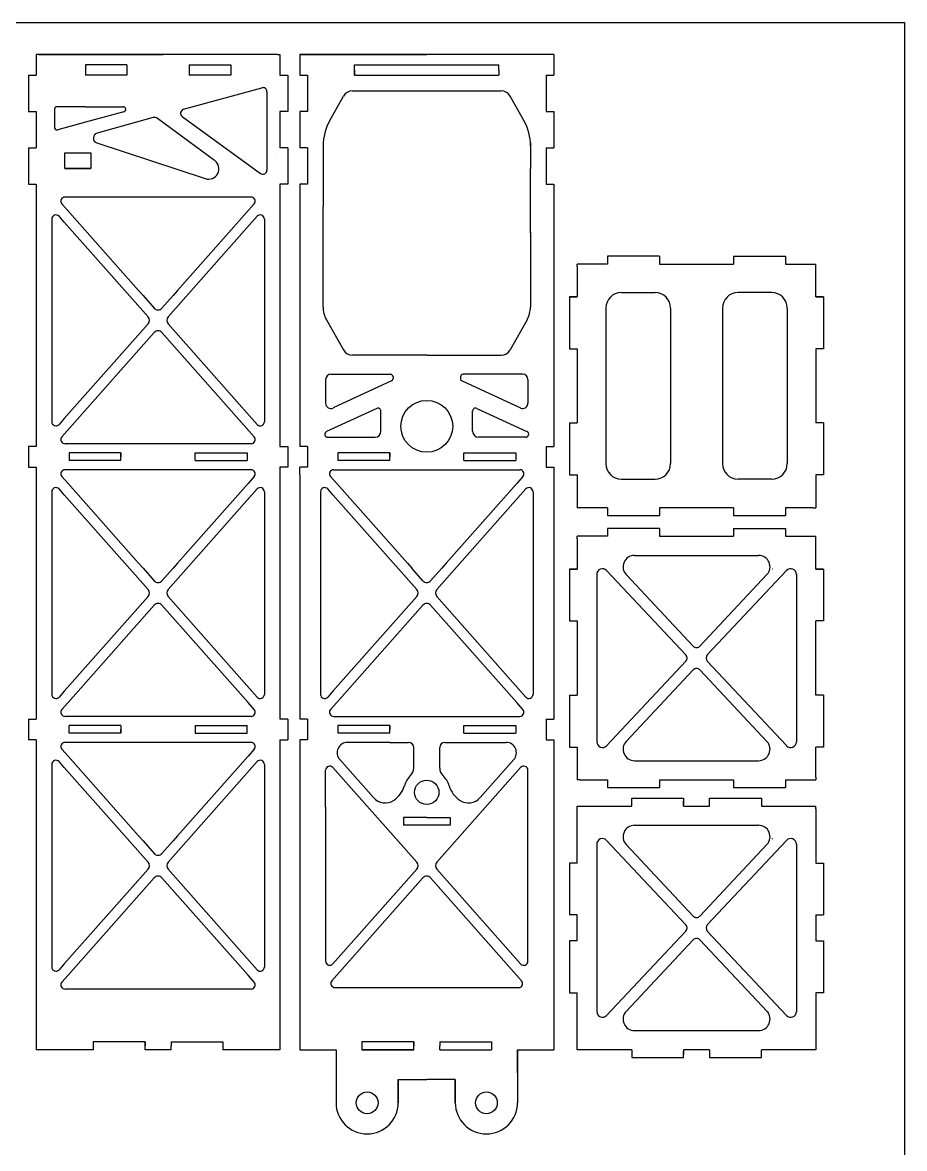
# Model space of a CAD drawing. Header units: millimetres. Extents: x 2149 to 2915, y 1257 to 1694.
# Drawn here: x 2745.1 to 2915.2, y 1474 to 1691.3 of the extents above; entities that cross this region are included whole.
import ezdxf

# ---------------------------------------------------------------- set-up
doc = ezdxf.new("R2010")
doc.units = ezdxf.units.MM
doc.layers.add('1.5mm碳板', color=114, linetype='Continuous')

msp = doc.modelspace()

# ---------------------------------------------------------------- linework, layer by layer
msp.add_lwpolyline([(2375.49, 1691.27), (2915.17, 1691.27), (2915.17, 1257.02), (2375.49, 1257.02)], close=True)
at = {"layer": '1.5mm碳板'}
for p, q in [((2747.71, 1685.1), (2747.71, 1681.1)), ((2748.21, 1685.1), (2747.71, 1685.1)), ((2794.21, 1685.1), (2748.21, 1685.1)), ((2748.21, 1685.1), (2771.21, 1685.1)), ((2748.21, 1685.1), (2772.21, 1685.1)), ((2794.21, 1685.1), (2794.71, 1685.1)), ((2794.71, 1685.1), (2794.71, 1681.1)), ((2798.53, 1685.1), (2798.53, 1681.1)), ((2798.53, 1685.1), (2798.53, 1681.1)), ((2847.53, 1685.1), (2798.53, 1685.1)), ((2798.53, 1685.1), (2823.03, 1685.1)), ((2847.53, 1685.1), (2847.53, 1681.1)), ((2765.21, 1683.1), (2757.21, 1683.1)), ((2757.21, 1683.1), (2757.21, 1681.1)), ((2765.21, 1683.1), (2765.21, 1681.1)), ((2777.21, 1683.1), (2777.21, 1681.1)), ((2777.21, 1683.1), (2785.21, 1683.1)), ((2785.21, 1683.1), (2785.21, 1681.1)), ((2809.07, 1682.1), (2809.07, 1683.1)), ((2809.07, 1683.1), (2836.95, 1683.1)), ((2809.07, 1682.1), (2809.07, 1681.1)), ((2809.07, 1681.1), (2809.07, 1682.1)), ((2836.95, 1682.1), (2836.95, 1683.1)), ((2836.95, 1682.1), (2836.95, 1681.1)), ((2746.21, 1681.1), (2746.21, 1674.1)), ((2746.21, 1681.1), (2747.71, 1681.1)), ((2765.21, 1681.1), (2757.21, 1681.1)), ((2785.21, 1681.1), (2777.21, 1681.1)), ((2794.71, 1681.1), (2796.21, 1681.1)), ((2796.21, 1681.1), (2796.21, 1674.1)), ((2796.21, 1681.1), (2796.21, 1674.1)), ((2798.53, 1681.1), (2800.03, 1681.1)), ((2798.53, 1681.1), (2800.03, 1681.1)), ((2798.53, 1681.1), (2800.03, 1681.1)), ((2800.03, 1681.1), (2800.03, 1674.1)), ((2809.07, 1681.1), (2836.95, 1681.1)), ((2846.03, 1681.1), (2846.03, 1674.1)), ((2846.03, 1681.1), (2847.53, 1681.1)), ((2776.14, 1674.54), (2791.19, 1678.68)), ((2792.21, 1677.91), (2792.21, 1662.8)), ((2804.32, 1672.35), (2806.96, 1677.05)), ((2808.7, 1678.07), (2823.03, 1678.07)), ((2823.03, 1678.07), (2836.87, 1678.07)), ((2836.87, 1678.07), (2837.37, 1678.07)), ((2841.75, 1672.35), (2839.11, 1677.05)), ((2757.24, 1675.02), (2751.74, 1675.02)), ((2757.24, 1675.02), (2764.47, 1675.02)), ((2746.21, 1674.1), (2747.71, 1674.1)), ((2747.71, 1674.1), (2747.71, 1667.1)), ((2751.24, 1674.52), (2751.24, 1671.04)), ((2764.6, 1674.04), (2757.24, 1672.02)), ((2770.26, 1672.92), (2759.46, 1669.95)), ((2782.12, 1664.66), (2771.12, 1672.76)), ((2775.88, 1673.12), (2790.94, 1662.16)), ((2796.21, 1674.1), (2794.71, 1674.1)), ((2794.71, 1674.1), (2794.71, 1667.1)), ((2800.03, 1674.1), (2798.53, 1674.1)), ((2798.53, 1674.1), (2798.53, 1672.6)), ((2798.53, 1672.6), (2798.53, 1667.1)), ((2846.03, 1674.1), (2847.53, 1674.1)), ((2847.53, 1674.1), (2847.53, 1667.1)), ((2757.24, 1672.02), (2751.87, 1670.55)), ((2746.21, 1667.1), (2746.21, 1660.1)), ((2746.21, 1667.1), (2747.71, 1667.1)), ((2753.21, 1666.1), (2758.21, 1666.1)), ((2753.21, 1663.1), (2753.21, 1666.1)), ((2758.21, 1666.1), (2758.21, 1663.1)), ((2759.41, 1668.03), (2780.31, 1661.15)), ((2794.06, 1666.11), (2794.06, 1666.11)), ((2796.21, 1667.1), (2794.71, 1667.1)), ((2796.21, 1667.1), (2796.21, 1660.1)), ((2800.03, 1667.1), (2798.53, 1667.1)), ((2800.03, 1667.1), (2800.03, 1660.1)), ((2803.03, 1668.08), (2803.03, 1663.08)), ((2843.03, 1668.08), (2843.03, 1663.08)), ((2846.03, 1667.1), (2847.53, 1667.1)), ((2846.03, 1667.1), (2846.03, 1660.1)), ((2753.21, 1663.1), (2758.21, 1663.1)), ((2758.21, 1663.1), (2753.21, 1663.1)), ((2758.21, 1663.1), (2753.21, 1663.1)), ((2803.03, 1663.08), (2803.03, 1655.7)), ((2843.03, 1650.7), (2843.03, 1663.08)), ((2746.21, 1660.1), (2747.71, 1660.1)), ((2747.71, 1660.1), (2747.71, 1609.5)), ((2796.21, 1660.1), (2794.71, 1660.1)), ((2794.71, 1660.1), (2794.71, 1609.5)), ((2798.53, 1660.1), (2798.53, 1611)), ((2800.03, 1660.1), (2798.53, 1660.1)), ((2846.03, 1660.1), (2847.53, 1660.1)), ((2847.53, 1660.1), (2847.53, 1609.5)), ((2789.15, 1657.6), (2753.26, 1657.6)), ((2752.66, 1656.27), (2767.46, 1639.54)), ((2789.75, 1656.27), (2774.95, 1639.54)), ((2803.03, 1650.82), (2803.03, 1655.7)), ((2843.03, 1650.82), (2843.03, 1655.7)), ((2750.71, 1653.35), (2750.71, 1614.25)), ((2753.11, 1652.75), (2752.11, 1653.88)), ((2789.31, 1652.75), (2790.31, 1653.88)), ((2791.71, 1653.35), (2791.71, 1614.25)), ((2753.11, 1652.75), (2769.29, 1634.46)), ((2789.31, 1652.75), (2773.13, 1634.46)), ((2803.03, 1636.38), (2803.03, 1650.82)), ((2843.03, 1650.82), (2843.03, 1636.38)), ((2857.91, 1644.67), (2852.06, 1644.67)), ((2852.06, 1644.17), (2852.06, 1644.67)), ((2867.91, 1646.17), (2857.91, 1646.17)), ((2857.91, 1646.17), (2857.91, 1644.67)), ((2867.91, 1646.17), (2867.91, 1644.67)), ((2867.91, 1644.67), (2882.22, 1644.67)), ((2882.22, 1646.17), (2892.22, 1646.17)), ((2882.22, 1646.17), (2882.22, 1644.67)), ((2892.22, 1646.17), (2892.22, 1644.67)), ((2892.22, 1644.67), (2898.06, 1644.67)), ((2898.06, 1638.33), (2898.06, 1644.67)), ((2852.06, 1644.17), (2852.06, 1638.33)), ((2767.46, 1639.54), (2768.31, 1638.58)), ((2768.31, 1638.58), (2770.46, 1636.15)), ((2771.96, 1636.15), (2774.11, 1638.58)), ((2774.95, 1639.54), (2774.11, 1638.58)), ((2850.56, 1638.33), (2852.06, 1638.33)), ((2852.06, 1638.33), (2850.56, 1638.33)), ((2850.56, 1638.33), (2850.56, 1628.33)), ((2860.56, 1639.17), (2867.06, 1639.17)), ((2889.56, 1639.17), (2883.06, 1639.17)), ((2899.56, 1638.33), (2898.06, 1638.33)), ((2898.06, 1638.33), (2899.56, 1638.33)), ((2899.56, 1638.33), (2898.06, 1638.33)), ((2899.56, 1638.33), (2899.56, 1628.33)), ((2857.56, 1636.17), (2857.56, 1606.17)), ((2870.06, 1636.17), (2870.06, 1606.17)), ((2880.06, 1636.17), (2880.06, 1606.17)), ((2892.56, 1636.17), (2892.56, 1606.17)), ((2803.68, 1633.93), (2806.96, 1628.09)), ((2842.39, 1633.93), (2839.11, 1628.09)), ((2770.46, 1631.44), (2752.66, 1611.33)), ((2769.29, 1633.14), (2753.11, 1614.85)), ((2771.96, 1631.44), (2789.75, 1611.33)), ((2773.13, 1633.14), (2789.31, 1614.85)), ((2823.03, 1627.07), (2808.7, 1627.07)), ((2823.03, 1627.07), (2836.87, 1627.07)), ((2836.87, 1627.07), (2837.37, 1627.07)), ((2850.56, 1628.33), (2852.06, 1628.33)), ((2852.06, 1628.33), (2852.06, 1614.01)), ((2899.56, 1628.33), (2898.06, 1628.33)), ((2898.06, 1628.33), (2898.06, 1614.01)), ((2804.53, 1623.41), (2816.03, 1623.41)), ((2816.53, 1622.91), (2816.53, 1622.56)), ((2829.53, 1622.91), (2829.53, 1622.56)), ((2841.53, 1623.41), (2830.03, 1623.41)), ((2803.53, 1622.41), (2803.53, 1617.8)), ((2816.24, 1622.11), (2804.95, 1616.9)), ((2829.83, 1622.11), (2841.12, 1616.9)), ((2842.53, 1622.41), (2842.53, 1617.8)), ((2813.39, 1616.82), (2803.71, 1612.35)), ((2814.2, 1612.41), (2814.2, 1616.3)), ((2831.87, 1612.41), (2831.87, 1616.3)), ((2832.68, 1616.82), (2842.36, 1612.35)), ((2753.11, 1614.85), (2752.11, 1613.72)), ((2789.31, 1614.85), (2790.31, 1613.72)), ((2850.56, 1614.01), (2852.06, 1614.01)), ((2850.56, 1614.01), (2850.56, 1604.01)), ((2899.56, 1614.01), (2898.06, 1614.01)), ((2899.56, 1614.01), (2899.56, 1604.01)), ((2789.15, 1610), (2753.26, 1610)), ((2798.53, 1611), (2798.53, 1609.5)), ((2803.95, 1611.26), (2813.05, 1611.26)), ((2842.12, 1611.26), (2833.02, 1611.26)), ((2746.21, 1609.5), (2746.21, 1605.5)), ((2747.71, 1609.5), (2746.21, 1609.5)), ((2754.05, 1608.25), (2754.05, 1606.75)), ((2764.05, 1608.25), (2754.05, 1608.25)), ((2764.05, 1607.5), (2764.05, 1608.25)), ((2764.05, 1607.5), (2764.05, 1608.25)), ((2764.05, 1608.25), (2764.05, 1607.5)), ((2764.05, 1606.75), (2764.05, 1607.5)), ((2778.37, 1607.5), (2778.37, 1608.25)), ((2778.37, 1607.5), (2778.37, 1608.25)), ((2778.37, 1608.25), (2788.37, 1608.25)), ((2778.37, 1606.75), (2778.37, 1607.5)), ((2788.37, 1608.25), (2788.37, 1606.75)), ((2794.71, 1609.5), (2796.21, 1609.5)), ((2796.21, 1609.5), (2796.21, 1605.5)), ((2800.03, 1609.5), (2798.53, 1609.5)), ((2800.03, 1609.5), (2800.03, 1605.5)), ((2805.88, 1608.25), (2805.88, 1606.75)), ((2815.88, 1608.25), (2805.88, 1608.25)), ((2815.88, 1607.5), (2815.88, 1608.25)), ((2815.88, 1607.5), (2815.88, 1608.25)), ((2815.88, 1608.25), (2815.88, 1607.5)), ((2815.88, 1606.75), (2815.88, 1607.5)), ((2830.19, 1607.5), (2830.19, 1608.25)), ((2830.19, 1607.5), (2830.19, 1608.25)), ((2830.19, 1608.25), (2840.19, 1608.25)), ((2830.19, 1606.75), (2830.19, 1607.5)), ((2840.19, 1608.25), (2840.19, 1606.75)), ((2846.03, 1609.5), (2847.53, 1609.5)), ((2846.03, 1609.5), (2846.03, 1605.5)), ((2746.21, 1605.5), (2747.71, 1605.5)), ((2747.71, 1605.5), (2747.71, 1556.9)), ((2764.05, 1606.75), (2754.05, 1606.75)), ((2778.37, 1606.75), (2788.37, 1606.75)), ((2796.21, 1605.5), (2794.71, 1605.5)), ((2794.71, 1605.5), (2794.71, 1556.9)), ((2800.03, 1605.5), (2798.53, 1605.5)), ((2798.53, 1604), (2798.53, 1605.5)), ((2815.88, 1606.75), (2805.88, 1606.75)), ((2830.19, 1606.75), (2840.19, 1606.75)), ((2846.03, 1605.5), (2847.53, 1605.5)), ((2847.53, 1605.5), (2847.53, 1562.34)), ((2752.66, 1603.67), (2753.84, 1602.34)), ((2789.15, 1605), (2753.26, 1605)), ((2789.75, 1603.67), (2788.57, 1602.34)), ((2798.53, 1604), (2798.53, 1574.13)), ((2804.49, 1603.67), (2805.67, 1602.34)), ((2805.09, 1605), (2840.98, 1605)), ((2841.58, 1603.67), (2840.4, 1602.34)), ((2850.56, 1604.01), (2852.06, 1604.01)), ((2852.06, 1604.01), (2852.06, 1597.67)), ((2860.56, 1603.17), (2867.06, 1603.17)), ((2889.56, 1603.17), (2883.06, 1603.17)), ((2899.56, 1604.01), (2898.06, 1604.01)), ((2898.06, 1604.01), (2898.06, 1597.67)), ((2753.11, 1600.15), (2752.11, 1601.28)), ((2753.84, 1602.34), (2767.46, 1586.94)), ((2788.57, 1602.34), (2774.95, 1586.94)), ((2789.31, 1600.15), (2790.31, 1601.28)), ((2804.93, 1600.15), (2803.93, 1601.28)), ((2805.67, 1602.34), (2819.29, 1586.94)), ((2840.4, 1602.34), (2826.78, 1586.94)), ((2841.14, 1600.15), (2842.14, 1601.28)), ((2750.71, 1600.75), (2750.71, 1561.65)), ((2753.11, 1600.15), (2769.29, 1581.86)), ((2789.31, 1600.15), (2773.13, 1581.86)), ((2791.71, 1600.75), (2791.71, 1561.65)), ((2802.53, 1600.75), (2802.53, 1561.65)), ((2804.93, 1600.15), (2821.11, 1581.86)), ((2841.14, 1600.15), (2824.96, 1581.86)), ((2843.53, 1600.75), (2843.53, 1561.65)), ((2857.91, 1597.67), (2852.06, 1597.67)), ((2857.91, 1597.67), (2857.91, 1596.17)), ((2867.91, 1597.67), (2867.91, 1596.17)), ((2882.22, 1597.67), (2867.91, 1597.67)), ((2882.22, 1597.67), (2882.22, 1596.17)), ((2892.22, 1597.67), (2892.22, 1596.17)), ((2897.56, 1597.67), (2892.22, 1597.67)), ((2897.56, 1597.67), (2898.06, 1597.67)), ((2857.91, 1596.17), (2867.91, 1596.17)), ((2882.22, 1596.17), (2892.22, 1596.17)), ((2867.91, 1593.66), (2857.91, 1593.66)), ((2857.91, 1593.66), (2857.91, 1592.16)), ((2867.91, 1593.66), (2867.91, 1592.16)), ((2882.22, 1593.66), (2892.22, 1593.66)), ((2882.22, 1593.66), (2882.22, 1592.16)), ((2892.22, 1593.66), (2892.22, 1592.16)), ((2857.91, 1592.16), (2852.06, 1592.16)), ((2852.06, 1591.66), (2852.06, 1592.16)), ((2852.06, 1591.66), (2852.06, 1585.81)), ((2867.91, 1592.16), (2882.22, 1592.16)), ((2892.22, 1592.16), (2898.06, 1592.16)), ((2898.06, 1585.81), (2898.06, 1592.16)), ((2863.09, 1588.46), (2887.04, 1588.46)), ((2767.46, 1586.94), (2768.31, 1585.98)), ((2768.31, 1585.98), (2770.46, 1583.55)), ((2771.96, 1583.55), (2774.11, 1585.98)), ((2774.95, 1586.94), (2774.11, 1585.98)), ((2819.29, 1586.94), (2820.14, 1585.98)), ((2822.29, 1583.55), (2820.14, 1585.98)), ((2825.93, 1585.98), (2823.78, 1583.55)), ((2826.78, 1586.94), (2825.93, 1585.98)), ((2850.56, 1585.81), (2852.06, 1585.81)), ((2852.06, 1585.81), (2850.56, 1585.81)), ((2850.56, 1585.81), (2850.56, 1575.81)), ((2899.56, 1585.81), (2898.06, 1585.81)), ((2898.06, 1585.81), (2899.56, 1585.81)), ((2899.56, 1585.81), (2899.56, 1575.81)), ((2855.81, 1584.8), (2855.81, 1552.51)), ((2857.72, 1585.55), (2872.99, 1569.26)), ((2861.48, 1584.75), (2874.42, 1570.95)), ((2875.71, 1570.95), (2888.65, 1584.75)), ((2877.14, 1569.26), (2892.41, 1585.55)), ((2894.31, 1584.83), (2894.31, 1552.47)), ((2769.29, 1580.54), (2753.11, 1562.25)), ((2773.13, 1580.54), (2789.31, 1562.25)), ((2821.11, 1580.54), (2804.93, 1562.25)), ((2824.96, 1580.54), (2841.14, 1562.25)), ((2770.46, 1578.84), (2753.84, 1560.06)), ((2771.96, 1578.84), (2788.57, 1560.06)), ((2822.29, 1578.84), (2805.67, 1560.06)), ((2823.78, 1578.84), (2840.4, 1560.06)), ((2850.56, 1575.81), (2852.06, 1575.81)), ((2852.06, 1575.81), (2852.06, 1561.5)), ((2899.56, 1575.81), (2898.06, 1575.81)), ((2898.06, 1561.5), (2898.06, 1575.81)), ((2798.53, 1574.13), (2798.53, 1556.9)), ((2857.69, 1551.73), (2872.99, 1568.05)), ((2874.42, 1566.36), (2861.48, 1552.56)), ((2875.71, 1566.36), (2888.68, 1552.52)), ((2892.41, 1551.76), (2877.14, 1568.05)), ((2753.11, 1562.25), (2752.11, 1561.12)), ((2789.31, 1562.25), (2790.31, 1561.12)), ((2804.93, 1562.25), (2803.93, 1561.12)), ((2841.14, 1562.25), (2842.14, 1561.12)), ((2847.53, 1562.34), (2847.53, 1556.9)), ((2752.66, 1558.73), (2753.84, 1560.06)), ((2789.75, 1558.73), (2788.57, 1560.06)), ((2804.49, 1558.73), (2805.67, 1560.06)), ((2841.58, 1558.73), (2840.4, 1560.06)), ((2850.56, 1561.5), (2852.06, 1561.5)), ((2850.56, 1561.5), (2850.56, 1551.5)), ((2899.56, 1561.5), (2898.06, 1561.5)), ((2899.56, 1561.5), (2899.56, 1551.5)), ((2746.21, 1556.9), (2746.21, 1552.9)), ((2746.21, 1556.9), (2747.71, 1556.9)), ((2789.15, 1557.4), (2753.26, 1557.4)), ((2754.05, 1554.15), (2754.05, 1555.65)), ((2764.05, 1555.65), (2754.05, 1555.65)), ((2764.05, 1555.65), (2764.05, 1554.9)), ((2778.37, 1555.65), (2778.37, 1554.9)), ((2778.37, 1555.65), (2788.37, 1555.65)), ((2788.37, 1554.15), (2788.37, 1555.65)), ((2796.21, 1556.9), (2794.71, 1556.9)), ((2796.21, 1556.9), (2796.21, 1552.9)), ((2800.03, 1556.9), (2798.53, 1556.9)), ((2800.03, 1556.9), (2800.03, 1552.9)), ((2805.09, 1557.4), (2840.98, 1557.4)), ((2805.88, 1555.65), (2805.88, 1554.15)), ((2815.88, 1555.65), (2805.88, 1555.65)), ((2815.88, 1554.9), (2815.88, 1555.65)), ((2815.88, 1554.9), (2815.88, 1555.65)), ((2815.88, 1555.65), (2815.88, 1554.9)), ((2830.19, 1554.9), (2830.19, 1555.65)), ((2830.19, 1554.9), (2830.19, 1555.65)), ((2830.19, 1555.65), (2840.19, 1555.65)), ((2840.19, 1555.65), (2840.19, 1554.15)), ((2846.03, 1556.9), (2847.53, 1556.9)), ((2846.03, 1556.9), (2846.03, 1552.9)), ((2764.05, 1554.15), (2754.05, 1554.15)), ((2764.05, 1554.9), (2764.05, 1554.15)), ((2764.05, 1554.9), (2764.05, 1554.15)), ((2764.05, 1554.15), (2764.05, 1554.9)), ((2778.37, 1554.9), (2778.37, 1554.15)), ((2778.37, 1554.9), (2778.37, 1554.15)), ((2778.37, 1554.15), (2788.37, 1554.15)), ((2815.88, 1554.15), (2805.88, 1554.15)), ((2815.88, 1554.15), (2815.88, 1554.9)), ((2830.19, 1554.15), (2830.19, 1554.9)), ((2830.19, 1554.15), (2840.19, 1554.15)), ((2747.71, 1552.9), (2746.21, 1552.9)), ((2747.71, 1552.9), (2747.71, 1493.1)), ((2752.66, 1551.07), (2753.84, 1549.74)), ((2789.15, 1552.4), (2753.26, 1552.4)), ((2789.75, 1551.07), (2788.57, 1549.74)), ((2794.71, 1552.9), (2796.21, 1552.9)), ((2794.71, 1552.9), (2794.71, 1493.1)), ((2798.53, 1552.9), (2798.53, 1527.1)), ((2800.03, 1552.9), (2798.53, 1552.9)), ((2815.88, 1552.4), (2807.75, 1552.4)), ((2815.88, 1552.4), (2819.53, 1552.4)), ((2820.53, 1548.9), (2820.53, 1551.4)), ((2825.53, 1548.9), (2825.53, 1551.4)), ((2826.53, 1552.4), (2838.32, 1552.4)), ((2846.03, 1552.9), (2847.53, 1552.9)), ((2847.53, 1552.9), (2847.53, 1527.1)), ((2850.56, 1551.5), (2852.06, 1551.5)), ((2852.06, 1551.5), (2852.06, 1545.16)), ((2899.56, 1551.5), (2898.06, 1551.5)), ((2898.06, 1545.66), (2898.06, 1551.5)), ((2753.84, 1549.74), (2767.46, 1534.34)), ((2788.57, 1549.74), (2774.95, 1534.34)), ((2806.25, 1549.07), (2812.75, 1541.73)), ((2820.53, 1547.44), (2820.53, 1548.9)), ((2825.53, 1547.44), (2825.53, 1548.9)), ((2833.32, 1541.73), (2839.82, 1549.07)), ((2863.09, 1548.86), (2887.04, 1548.86)), ((2750.71, 1548.15), (2750.71, 1509.05)), ((2753.11, 1547.55), (2752.11, 1548.68)), ((2753.11, 1547.55), (2769.29, 1529.26)), ((2789.31, 1547.55), (2773.13, 1529.26)), ((2789.31, 1547.55), (2790.31, 1548.68)), ((2791.71, 1548.15), (2791.71, 1509.05)), ((2803.53, 1539.9), (2803.53, 1547.02)), ((2804.93, 1547.55), (2821.11, 1529.26)), ((2841.14, 1547.55), (2824.96, 1529.26)), ((2842.53, 1510.18), (2842.53, 1547.02)), ((2852.56, 1545.16), (2852.06, 1545.16)), ((2852.56, 1545.16), (2857.91, 1545.16)), ((2857.91, 1545.16), (2857.91, 1543.66)), ((2867.91, 1545.16), (2867.91, 1543.66)), ((2867.91, 1545.16), (2882.22, 1545.16)), ((2882.22, 1545.16), (2882.22, 1543.66)), ((2892.22, 1545.16), (2892.22, 1543.66)), ((2892.22, 1545.16), (2898.06, 1545.16)), ((2898.06, 1545.66), (2898.06, 1545.16)), ((2857.91, 1543.66), (2867.91, 1543.66)), ((2882.22, 1543.66), (2892.22, 1543.66)), ((2813.91, 1540.4), (2813.93, 1540.4)), ((2852.06, 1540.1), (2862.56, 1540.1)), ((2852.06, 1529.1), (2852.06, 1540.1)), ((2862.56, 1540.1), (2862.56, 1541.6)), ((2862.56, 1541.6), (2872.56, 1541.6)), ((2872.56, 1541.6), (2872.56, 1541.1)), ((2872.56, 1540.35), (2872.56, 1541.1)), ((2872.56, 1540.35), (2872.56, 1541.1)), ((2872.56, 1541.1), (2872.56, 1540.35)), ((2872.56, 1540.1), (2872.56, 1540.35)), ((2872.56, 1540.1), (2877.56, 1540.1)), ((2877.56, 1541.6), (2887.56, 1541.6)), ((2877.56, 1540.1), (2877.56, 1541.6)), ((2887.56, 1541.6), (2887.56, 1540.1)), ((2887.56, 1540.1), (2898.06, 1540.1)), ((2898.06, 1539.6), (2898.06, 1540.1)), ((2803.53, 1539.9), (2803.53, 1510.18)), ((2823.03, 1537.9), (2818.53, 1537.9)), ((2818.53, 1537.9), (2818.53, 1536.4)), ((2823.03, 1537.9), (2827.53, 1537.9)), ((2827.53, 1537.9), (2827.53, 1536.4)), ((2898.06, 1539.6), (2898.06, 1529.1)), ((2827.53, 1536.4), (2818.53, 1536.4)), ((2863.09, 1536.4), (2887.04, 1536.4)), ((2767.46, 1534.34), (2768.31, 1533.38)), ((2774.95, 1534.34), (2774.11, 1533.38)), ((2768.31, 1533.38), (2770.46, 1530.95)), ((2771.96, 1530.95), (2774.11, 1533.38)), ((2855.81, 1532.74), (2855.81, 1500.46)), ((2857.72, 1533.49), (2872.99, 1517.2)), ((2861.48, 1532.69), (2874.42, 1518.89)), ((2875.71, 1518.89), (2888.65, 1532.69)), ((2877.14, 1517.2), (2892.41, 1533.49)), ((2894.31, 1532.77), (2894.31, 1500.41)), ((2769.29, 1527.94), (2753.11, 1509.65)), ((2773.13, 1527.94), (2789.31, 1509.65)), ((2798.53, 1527.1), (2798.53, 1493.1)), ((2821.11, 1527.94), (2804.93, 1509.65)), ((2824.96, 1527.94), (2841.14, 1509.65)), ((2847.53, 1527.1), (2847.53, 1493.1)), ((2852.06, 1529.1), (2850.56, 1529.1)), ((2850.56, 1529.1), (2850.56, 1519.1)), ((2898.06, 1529.1), (2899.56, 1529.1)), ((2899.56, 1529.1), (2899.56, 1519.1)), ((2770.46, 1526.24), (2753.84, 1507.46)), ((2771.96, 1526.24), (2788.57, 1507.46)), ((2822.29, 1526.24), (2804.74, 1506.41)), ((2823.78, 1526.24), (2841.33, 1506.41)), ((2852.06, 1519.1), (2850.56, 1519.1)), ((2852.06, 1514.1), (2852.06, 1519.1)), ((2898.06, 1519.1), (2899.56, 1519.1)), ((2898.06, 1519.1), (2898.06, 1514.1)), ((2852.06, 1514.1), (2850.56, 1514.1)), ((2850.56, 1514.1), (2850.56, 1504.1)), ((2857.69, 1499.68), (2872.99, 1516)), ((2874.42, 1514.31), (2861.48, 1500.5)), ((2875.71, 1514.31), (2888.68, 1500.47)), ((2892.41, 1499.7), (2877.14, 1516)), ((2898.06, 1514.1), (2899.56, 1514.1)), ((2899.56, 1514.1), (2899.56, 1504.1)), ((2753.11, 1509.65), (2752.11, 1508.52)), ((2789.31, 1509.65), (2790.31, 1508.52)), ((2752.66, 1506.13), (2753.84, 1507.46)), ((2789.75, 1506.13), (2788.57, 1507.46)), ((2789.15, 1504.8), (2753.26, 1504.8)), ((2805.34, 1505.08), (2840.73, 1505.08)), ((2850.56, 1504.1), (2852.06, 1504.1)), ((2852.06, 1493.1), (2852.06, 1504.1)), ((2899.56, 1504.1), (2898.06, 1504.1)), ((2898.06, 1504.1), (2898.06, 1493.1)), ((2863.09, 1496.8), (2887.04, 1496.8)), ((2758.71, 1494.6), (2758.71, 1493.1)), ((2768.71, 1494.6), (2758.71, 1494.6)), ((2768.71, 1493.85), (2768.71, 1494.6)), ((2768.71, 1493.85), (2768.71, 1494.6)), ((2768.71, 1494.6), (2768.71, 1493.85)), ((2773.71, 1494.6), (2783.71, 1494.6)), ((2773.71, 1494.6), (2773.71, 1493.85)), ((2783.71, 1494.6), (2783.71, 1493.1)), ((2810.53, 1494.6), (2810.53, 1493.1)), ((2820.53, 1494.6), (2810.53, 1494.6)), ((2820.53, 1493.85), (2820.53, 1494.6)), ((2820.53, 1493.85), (2820.53, 1494.6)), ((2820.53, 1494.6), (2820.53, 1493.85)), ((2825.53, 1494.6), (2835.53, 1494.6)), ((2825.53, 1494.6), (2825.53, 1493.85)), ((2835.53, 1494.6), (2835.53, 1493.1)), ((2758.71, 1493.1), (2747.71, 1493.1)), ((2768.71, 1493.1), (2768.71, 1493.85)), ((2773.71, 1493.1), (2768.71, 1493.1)), ((2773.71, 1493.1), (2773.71, 1493.85)), ((2794.21, 1493.1), (2783.71, 1493.1)), ((2794.71, 1493.1), (2794.21, 1493.1)), ((2798.53, 1493.1), (2805.53, 1493.1)), ((2805.53, 1493.1), (2805.53, 1482.86)), ((2820.53, 1493.1), (2810.53, 1493.1)), ((2810.53, 1493.1), (2820.53, 1493.1)), ((2820.53, 1493.1), (2820.53, 1493.85)), ((2825.53, 1493.1), (2825.53, 1493.85)), ((2825.53, 1493.1), (2835.53, 1493.1)), ((2825.53, 1493.1), (2835.53, 1493.1)), ((2840.53, 1493.1), (2847.53, 1493.1)), ((2840.53, 1488.62), (2840.53, 1493.1)), ((2840.53, 1493.1), (2840.53, 1482.86)), ((2862.56, 1493.1), (2852.06, 1493.1)), ((2862.56, 1493.1), (2862.56, 1491.6)), ((2872.56, 1493.1), (2872.56, 1492.85)), ((2877.56, 1493.1), (2872.56, 1493.1)), ((2872.56, 1492.85), (2872.56, 1492.1)), ((2872.56, 1492.85), (2872.56, 1492.1)), ((2872.56, 1492.1), (2872.56, 1492.85)), ((2877.56, 1493.1), (2877.56, 1491.6)), ((2887.56, 1491.6), (2887.56, 1493.1)), ((2898.06, 1493.1), (2887.56, 1493.1)), ((2862.56, 1491.6), (2872.56, 1491.6)), ((2872.56, 1491.6), (2872.56, 1492.1)), ((2877.56, 1491.6), (2887.56, 1491.6)), ((2817.53, 1487.34), (2817.53, 1482.86)), ((2817.53, 1482.86), (2817.53, 1487.34)), ((2817.53, 1487.34), (2823.03, 1487.34)), ((2828.53, 1487.34), (2823.03, 1487.34)), ((2828.53, 1487.34), (2828.53, 1482.86)), ((2828.53, 1482.86), (2828.53, 1487.34))]:
    msp.add_line(p, q, dxfattribs=at)
for centre, radius in [((2823.03, 1613.37), 5), ((2823.03, 1542.75), 2.35), ((2811.53, 1482.86), 2.1), ((2834.53, 1482.86), 2.1)]:
    msp.add_circle(centre, radius, dxfattribs=at)
for centre, radius, start, end in [((2791.41, 1677.91), 0.8, 0, 105.3915), ((2808.7, 1676.07), 2, 90, 150.6422), ((2837.37, 1676.07), 2, 29.3578, 90), ((2751.74, 1674.52), 0.5, 90, 180), ((2764.47, 1674.52), 0.5, 285.315, 90), ((2770.53, 1671.96), 1, 53.6272, 105.3915), ((2776.35, 1673.77), 0.8, 105.3915, 233.9447), ((2751.74, 1671.04), 0.5, 180, 285.315), ((2813.03, 1667.45), 10, 150.6422, 180), ((2833.03, 1667.45), 10, 0, 29.3578), ((2759.73, 1668.98), 1, 105.3915, 251.7707), ((2780.94, 1663.05), 2, 251.7707, 53.6272), ((2791.41, 1662.8), 0.8, 233.9447, 0), ((2753.26, 1656.8), 0.8, 90, 221.5016), ((2789.15, 1656.8), 0.8, 318.4984, 90), ((2751.51, 1653.35), 0.8, 41.5016, 180), ((2790.91, 1653.35), 0.8, 0, 138.4984), ((2860.56, 1636.17), 3, 90, 180), ((2867.06, 1636.17), 3, 0, 90), ((2883.06, 1636.17), 3, 90, 180), ((2889.56, 1636.17), 3, 0, 90), ((2771.21, 1636.82), 1, 221.5016, 318.4984), ((2808.03, 1636.38), 5, 180, 209.3578), ((2838.03, 1636.38), 5, 330.6422, 0), ((2768.54, 1633.8), 1, 318.4984, 41.5016), ((2773.88, 1633.8), 1, 138.4984, 221.5016), ((2771.21, 1630.78), 1, 41.5016, 138.4984), ((2808.7, 1629.07), 2, 209.3578, 270), ((2837.37, 1629.07), 2, 270, 330.6422), ((2804.53, 1622.41), 1, 90, 180), ((2816.03, 1622.91), 0.5, 0, 90), ((2830.03, 1622.91), 0.5, 90, 180), ((2841.53, 1622.41), 1, 0, 90), ((2816.03, 1622.56), 0.5, 294.7752, 0), ((2830.03, 1622.56), 0.5, 180, 245.2248), ((2804.53, 1617.8), 1, 180, 294.7752), ((2813.63, 1616.3), 0.574, 0, 114.7751), ((2832.44, 1616.3), 0.574, 65.2249, 180), ((2841.53, 1617.8), 1, 245.2248, 0), ((2751.51, 1614.25), 0.8, 180, 318.4984), ((2790.91, 1614.25), 0.8, 221.5016, 0), ((2803.95, 1611.83), 0.574, 114.7751, 270), ((2813.05, 1612.41), 1.15, 270, 0), ((2833.02, 1612.41), 1.15, 180, 270), ((2842.12, 1611.83), 0.574, 270, 65.2249), ((2753.26, 1610.8), 0.8, 138.4984, 270), ((2789.15, 1610.8), 0.8, 270, 41.5016), ((2860.56, 1606.17), 3, 180, 270), ((2867.06, 1606.17), 3, 270, 0), ((2883.06, 1606.17), 3, 180, 270), ((2889.56, 1606.17), 3, 270, 0), ((2753.26, 1604.2), 0.8, 90, 221.5016), ((2789.15, 1604.2), 0.8, 318.4984, 90), ((2805.09, 1604.2), 0.8, 90, 221.5016), ((2840.98, 1604.2), 0.8, 318.4984, 90), ((2751.51, 1600.75), 0.8, 41.5016, 180), ((2790.91, 1600.75), 0.8, 0, 138.4984), ((2803.33, 1600.75), 0.8, 41.5016, 180), ((2842.73, 1600.75), 0.8, 0, 138.4984), ((2863.09, 1586.26), 2.2, 90, 223.1524), ((2887.04, 1586.26), 2.2, 316.8477, 90), ((2856.91, 1584.8), 1.1, 43.1524, 180), ((2888.07, 1587.36), 2.2, 316.8462, 318.1048), ((2893.22, 1584.8), 1.1, 359.9986, 136.8462), ((2771.21, 1584.22), 1, 221.5016, 318.4984), ((2823.03, 1584.22), 1, 221.5016, 318.4984), ((2768.54, 1581.2), 1, 318.4984, 41.5016), ((2773.88, 1581.2), 1, 138.4984, 221.5016), ((2820.36, 1581.2), 1, 318.4984, 41.5016), ((2825.71, 1581.2), 1, 138.4984, 221.5016), ((2771.21, 1578.18), 1, 41.5016, 138.4984), ((2823.03, 1578.18), 1, 41.5016, 138.4984), ((2875.06, 1571.55), 0.88, 223.1524, 316.8477), ((2872.35, 1568.66), 0.88, 316.8477, 43.1524), ((2877.78, 1568.66), 0.88, 136.8461, 223.1555), ((2875.06, 1565.76), 0.88, 43.1524, 136.8494), ((2751.51, 1561.65), 0.8, 180, 318.4984), ((2790.91, 1561.65), 0.8, 221.5016, 0), ((2803.33, 1561.65), 0.8, 180, 318.4984), ((2842.73, 1561.65), 0.8, 221.5016, 0), ((2753.26, 1558.2), 0.8, 138.4984, 270), ((2789.15, 1558.2), 0.8, 270, 41.5016), ((2805.09, 1558.2), 0.8, 138.4984, 270), ((2840.98, 1558.2), 0.8, 270, 41.5016), ((2753.26, 1551.6), 0.8, 90, 221.5016), ((2789.15, 1551.6), 0.8, 318.4984, 90), ((2807.75, 1550.4), 2, 90, 221.5016), ((2819.53, 1551.4), 1, 0, 90), ((2826.53, 1551.4), 1, 90, 180), ((2838.32, 1550.4), 2, 318.4984, 90), ((2856.92, 1552.51), 1.1, 180.0016, 316.8492), ((2863.09, 1551.06), 2.2, 136.8494, 270.0016), ((2887.04, 1551.06), 2.2, 270.0016, 43.1539), ((2893.22, 1552.51), 1.1, 223.1554, 0.003), ((2751.51, 1548.15), 0.8, 41.5016, 180), ((2790.91, 1548.15), 0.8, 0, 138.4984), ((2804.33, 1547.02), 0.8, 41.5016, 180), ((2818.53, 1547.44), 2, 313.8131, 0), ((2827.53, 1547.44), 2, 180, 226.1869), ((2841.73, 1547.02), 0.8, 0, 138.4984), ((2823.03, 1542.75), 4.5, 133.8131, 163.8026), ((2823.03, 1542.75), 4.5, 16.1974, 46.1869), ((2813.91, 1545.4), 5, 302.8905, 343.8026), ((2832.16, 1545.4), 5, 196.1974, 237.1095), ((2815, 1543.72), 3, 221.5016, 302.8905), ((2831.07, 1543.72), 3, 237.1095, 318.4984), ((2863.09, 1534.2), 2.2, 90, 223.1524), ((2887.04, 1534.2), 2.2, 316.8477, 90), ((2856.91, 1532.74), 1.1, 43.1524, 180), ((2888.07, 1535.3), 2.2, 316.8462, 318.1048), ((2893.22, 1532.74), 1.1, 359.9986, 136.8462), ((2768.54, 1528.6), 1, 318.4984, 41.5016), ((2771.21, 1531.62), 1, 221.5016, 318.4984), ((2773.88, 1528.6), 1, 138.4984, 221.5016), ((2820.36, 1528.6), 1, 318.4984, 41.5016), ((2825.71, 1528.6), 1, 138.4984, 221.5016), ((2771.21, 1525.58), 1, 41.5016, 138.4984), ((2823.03, 1525.58), 1, 41.5016, 138.4984), ((2875.06, 1519.49), 0.88, 223.1524, 316.8477), ((2872.35, 1516.6), 0.88, 316.8477, 43.1524), ((2877.78, 1516.6), 0.88, 136.8461, 223.1555), ((2875.06, 1513.7), 0.88, 43.1524, 136.8494), ((2804.33, 1510.18), 0.8, 180, 318.4984), ((2841.73, 1510.18), 0.8, 221.5016, 0), ((2751.51, 1509.05), 0.8, 180, 318.4984), ((2790.91, 1509.05), 0.8, 221.5016, 0), ((2753.26, 1505.6), 0.8, 138.4984, 270), ((2789.15, 1505.6), 0.8, 270, 41.5016), ((2805.34, 1505.88), 0.8, 138.4984, 270), ((2840.73, 1505.88), 0.8, 270, 41.5016), ((2856.92, 1500.46), 1.1, 180.0016, 316.8492), ((2863.09, 1499), 2.2, 136.8494, 270.0016), ((2887.04, 1499), 2.2, 270.0016, 43.1539), ((2893.22, 1500.46), 1.1, 223.1554, 0.003), ((2811.53, 1482.86), 6, 180, 0), ((2834.53, 1482.86), 6, 180, 0)]:
    msp.add_arc(centre, radius, start, end, dxfattribs=at)

doc.saveas('drawing.dxf')
